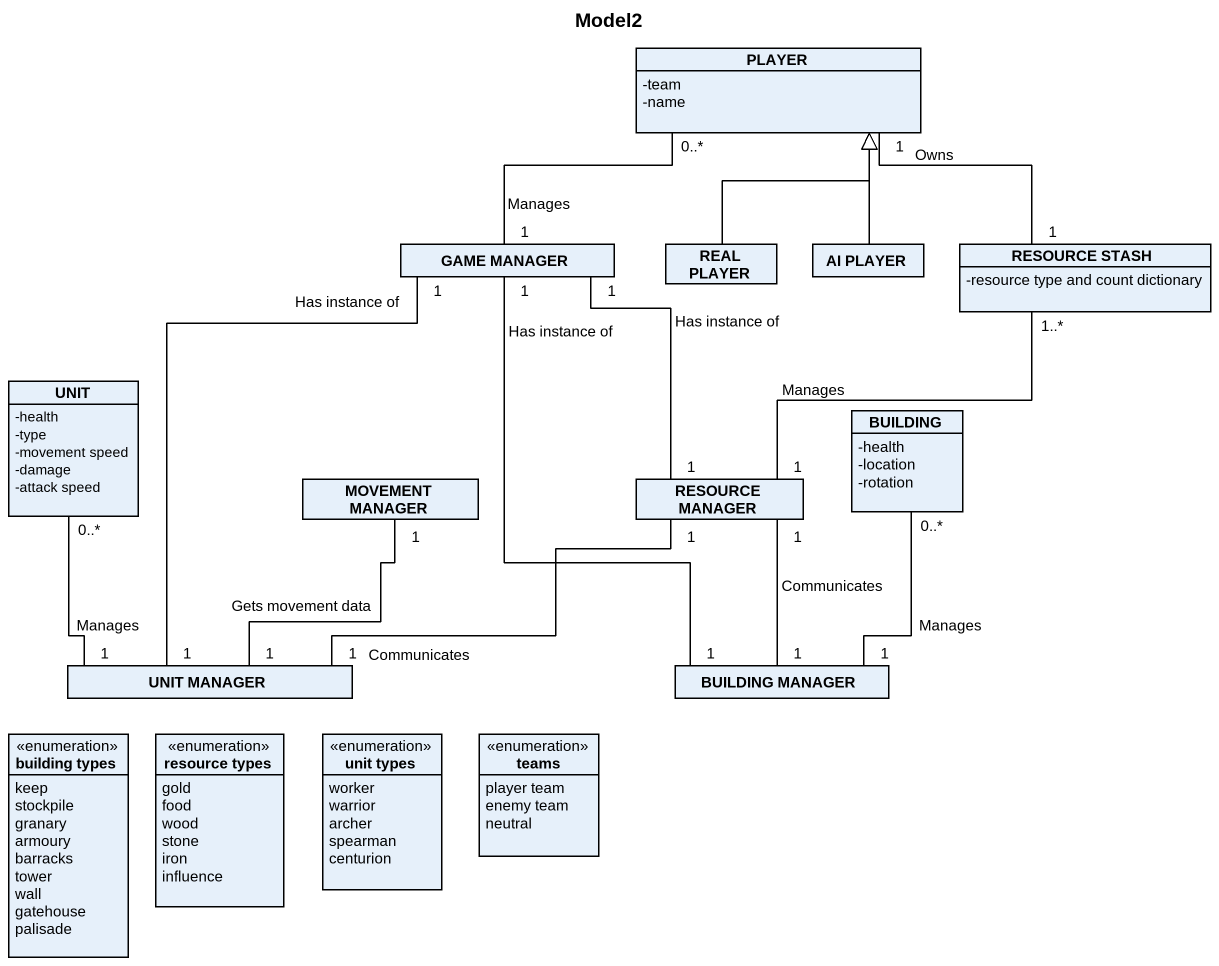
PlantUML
@startuml
title Model2
hide circle
hide empty members
skinparam classAttributeIconSize 0
class PLAYER {
  -team
  -name
}
class "GAME MANAGER" as GAME_MANAGER
class "REAL PLAYER" as REAL_PLAYER
class "AI PLAYER" as AI_PLAYER
class "RESOURCE STASH" as RESOURCE_STASH {
  -resource type and count dictionary
}
class UNIT {
  -health
  -type
  -movement speed
  -damage
  -attack speed
}
class BUILDING {
  -health
  -location
  -rotation
}
class "MOVEMENT MANAGER" as MOVEMENT_MANAGER
class "RESOURCE MANAGER" as RESOURCE_MANAGER
class "UNIT MANAGER" as UNIT_MANAGER
class "BUILDING MANAGER" as BUILDING_MANAGER
enum "building types" as building_types {
  keep
  stockpile
  granary
  armoury
  barracks
  tower
  wall
  gatehouse
  palisade
}
enum "resource types" as resource_types {
  gold
  food
  wood
  stone
  iron
  influence
}
enum "unit types" as unit_types {
  worker
  warrior
  archer
  spearman
  centurion
}
enum teams {
  player team
  enemy team
  neutral
}
GAME_MANAGER "1" -up- "0..*" PLAYER : Manages
REAL_PLAYER -up-|> PLAYER
AI_PLAYER -up-|> PLAYER
RESOURCE_STASH "1" -up- "1" PLAYER : Owns
RESOURCE_MANAGER "1" -up- "1" GAME_MANAGER : Has instance of
RESOURCE_MANAGER "1" -up- "1..*" RESOURCE_STASH : Manages
UNIT_MANAGER "1" -up- "1" GAME_MANAGER : Has instance of
UNIT_MANAGER "1" -up- "0..*" UNIT : Manages
UNIT_MANAGER "1" -up- "1" MOVEMENT_MANAGER : Gets movement data
UNIT_MANAGER "1" -right- "1" RESOURCE_MANAGER : Communicates
BUILDING_MANAGER "1" -up- "1" GAME_MANAGER : Has instance of
BUILDING_MANAGER "1" -up- "0..*" BUILDING : Manages
BUILDING_MANAGER "1" -up- "1" RESOURCE_MANAGER : Communicates
@enduml
